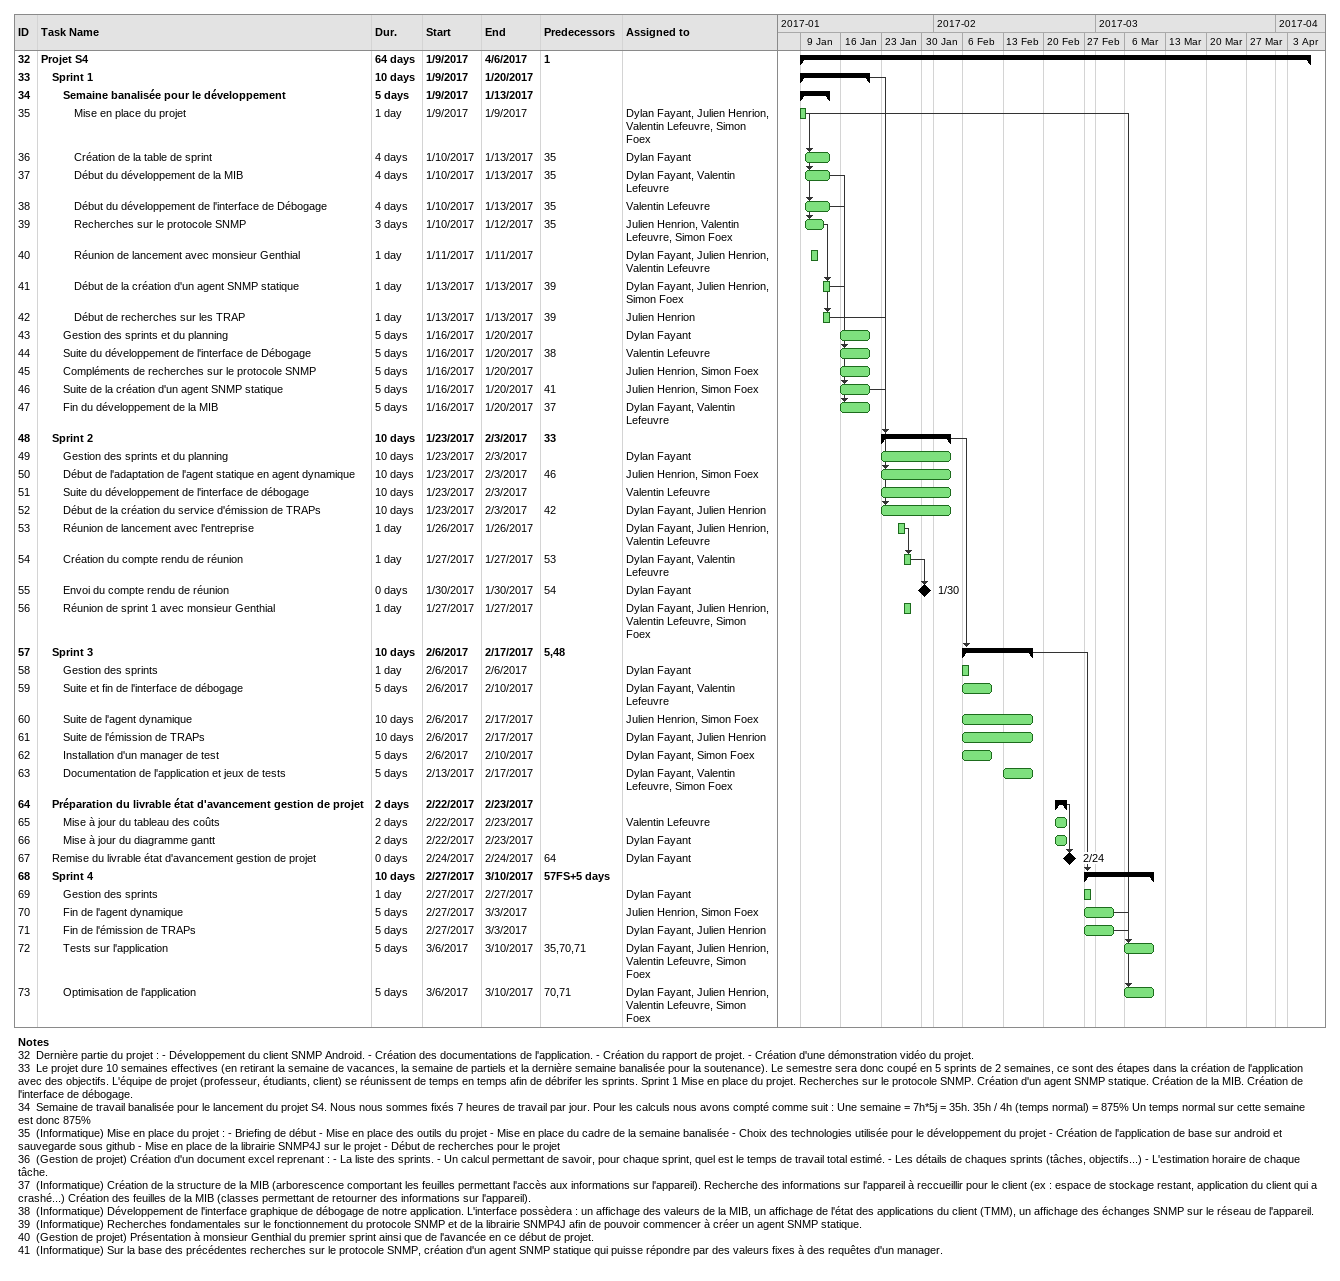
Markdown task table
| ID | Level | Task | Duration | Start | Finish | Predecessors | Resources |
|---|---|---|---|---|---|---|---|
| 32 | 1 | **Projet S4** | 64d | 2017-01-09 | 2017-04-06 | 1 |  |
| 33 | 2 | **Sprint 1** | 10d | 2017-01-09 | 2017-01-20 |  |  |
| 34 | 3 | **Semaine banalisée pour le développement** | 5d | 2017-01-09 | 2017-01-13 |  |  |
| 35 | 4 | Mise en place du projet | 1d | 2017-01-09 | 2017-01-09 |  | Dylan Fayant, Julien Henrion, Valentin Lefeuvre, Simon Foex |
| 36 | 4 | Création de la table de sprint | 4d | 2017-01-10 | 2017-01-13 | 35 | Dylan Fayant |
| 37 | 4 | Début du développement de la MIB | 4d | 2017-01-10 | 2017-01-13 | 35 | Dylan Fayant, Valentin Lefeuvre |
| 38 | 4 | Début du développement de l'interface de Débogage | 4d | 2017-01-10 | 2017-01-13 | 35 | Valentin Lefeuvre |
| 39 | 4 | Recherches sur le protocole SNMP | 3d | 2017-01-10 | 2017-01-12 | 35 | Julien Henrion, Valentin Lefeuvre, Simon Foex |
| 40 | 4 | Réunion de lancement avec monsieur Genthial | 1d | 2017-01-11 | 2017-01-11 |  | Dylan Fayant, Julien Henrion, Valentin Lefeuvre |
| 41 | 4 | Début de la création d'un agent SNMP statique | 1d | 2017-01-13 | 2017-01-13 | 39 | Dylan Fayant, Julien Henrion, Simon Foex |
| 42 | 4 | Début de recherches sur les TRAP | 1d | 2017-01-13 | 2017-01-13 | 39 | Julien Henrion |
| 43 | 3 | Gestion des sprints et du planning | 5d | 2017-01-16 | 2017-01-20 |  | Dylan Fayant |
| 44 | 3 | Suite du développement de l'interface de Débogage | 5d | 2017-01-16 | 2017-01-20 | 38 | Valentin Lefeuvre |
| 45 | 3 | Compléments de recherches sur le protocole SNMP | 5d | 2017-01-16 | 2017-01-20 |  | Julien Henrion, Simon Foex |
| 46 | 3 | Suite de la création d'un agent SNMP statique | 5d | 2017-01-16 | 2017-01-20 | 41 | Julien Henrion, Simon Foex |
| 47 | 3 | Fin du développement de la MIB | 5d | 2017-01-16 | 2017-01-20 | 37 | Dylan Fayant, Valentin Lefeuvre |
| 48 | 2 | **Sprint 2** | 10d | 2017-01-23 | 2017-02-03 | 33 |  |
| 49 | 3 | Gestion des sprints et du planning | 10d | 2017-01-23 | 2017-02-03 |  | Dylan Fayant |
| 50 | 3 | Début de l'adaptation de l'agent statique en agent dynamique | 10d | 2017-01-23 | 2017-02-03 | 46 | Julien Henrion, Simon Foex |
| 51 | 3 | Suite du développement de l'interface de débogage | 10d | 2017-01-23 | 2017-02-03 |  | Valentin Lefeuvre |
| 52 | 3 | Début de la création du service d'émission de TRAPs | 10d | 2017-01-23 | 2017-02-03 | 42 | Dylan Fayant, Julien Henrion |
| 53 | 3 | Réunion de lancement avec l'entreprise | 1d | 2017-01-26 | 2017-01-26 |  | Dylan Fayant, Julien Henrion, Valentin Lefeuvre |
| 54 | 3 | Création du compte rendu de réunion | 1d | 2017-01-27 | 2017-01-27 | 53 | Dylan Fayant, Valentin Lefeuvre |
| 55 | 3 | Envoi du compte rendu de réunion | 0d | 2017-01-30 | 2017-01-30 | 54 | Dylan Fayant |
| 56 | 3 | Réunion de sprint 1 avec monsieur Genthial | 1d | 2017-01-27 | 2017-01-27 |  | Dylan Fayant, Julien Henrion, Valentin Lefeuvre, Simon Foex |
| 57 | 2 | **Sprint 3** | 10d | 2017-02-06 | 2017-02-17 | 5, 48 |  |
| 58 | 3 | Gestion des sprints | 1d | 2017-02-06 | 2017-02-06 |  | Dylan Fayant |
| 59 | 3 | Suite et fin de l'interface de débogage | 5d | 2017-02-06 | 2017-02-10 |  | Dylan Fayant, Valentin Lefeuvre |
| 60 | 3 | Suite de l'agent dynamique | 10d | 2017-02-06 | 2017-02-17 |  | Julien Henrion, Simon Foex |
| 61 | 3 | Suite de l'émission de TRAPs | 10d | 2017-02-06 | 2017-02-17 |  | Dylan Fayant, Julien Henrion |
| 62 | 3 | Installation d'un manager de test | 5d | 2017-02-06 | 2017-02-10 |  | Dylan Fayant, Simon Foex |
| 63 | 3 | Documentation de l'application et jeux de tests | 5d | 2017-02-13 | 2017-02-17 |  | Dylan Fayant, Valentin Lefeuvre, Simon Foex |
| 64 | 2 | **Préparation du livrable état d'avancement gestion de projet** | 2d | 2017-02-22 | 2017-02-23 |  |  |
| 65 | 3 | Mise à jour du tableau des coûts | 2d | 2017-02-22 | 2017-02-23 |  | Valentin Lefeuvre |
| 66 | 3 | Mise à jour du diagramme gantt | 2d | 2017-02-22 | 2017-02-23 |  | Dylan Fayant |
| 67 | 2 | Remise du livrable état d'avancement gestion de projet | 0d | 2017-02-24 | 2017-02-24 | 64 | Dylan Fayant |
| 68 | 2 | **Sprint 4** | 10d | 2017-02-27 | 2017-03-10 | 57FS+5d |  |
| 69 | 3 | Gestion des sprints | 1d | 2017-02-27 | 2017-02-27 |  | Dylan Fayant |
| 70 | 3 | Fin de l'agent dynamique | 5d | 2017-02-27 | 2017-03-03 |  | Julien Henrion, Simon Foex |
| 71 | 3 | Fin de l'émission de TRAPs | 5d | 2017-02-27 | 2017-03-03 |  | Dylan Fayant, Julien Henrion |
| 72 | 3 | Tests sur l'application | 5d | 2017-03-06 | 2017-03-10 | 35, 70, 71 | Dylan Fayant, Julien Henrion, Valentin Lefeuvre, Simon Foex |
| 73 | 3 | Optimisation de l'application | 5d | 2017-03-06 | 2017-03-10 | 70, 71 | Dylan Fayant, Julien Henrion, Valentin Lefeuvre, Simon Foex |

Notes
- 32: Dernière partie du projet : - Développement du client SNMP Android. - Création des documentations de l'application. - Création du rapport de projet. - Création d'une démonstration vidéo du projet.
- 33: Le projet dure 10 semaines effectives (en retirant la semaine de vacances, la semaine de partiels et la dernière semaine banalisée pour la soutenance). Le semestre sera donc coupé en 5 sprints de 2 semaines, ce sont des étapes dans la création de l'application avec des objectifs. L'équipe de projet (professeur, étudiants, client) se réunissent de temps en temps afin de débrifer les sprints. Sprint 1 Mise en place du projet. Recherches sur le protocole SNMP. Création d'un agent SNMP statique. Création de la MIB. Création de l'interface de débogage.
- 34: Semaine de travail banalisée pour le lancement du projet S4. Nous nous sommes fixés 7 heures de travail par jour. Pour les calculs nous avons compté comme suit : Une semaine = 7h*5j = 35h. 35h / 4h (temps normal) = 875% Un temps normal sur cette semaine est donc 875%
- 35: (Informatique) Mise en place du projet : - Briefing de début - Mise en place des outils du projet - Mise en place du cadre de la semaine banalisée - Choix des technologies utilisée pour le développement du projet - Création de l'application de base sur android et sauvegarde sous github - Mise en place de la librairie SNMP4J sur le projet - Début de recherches pour le projet
- 36: (Gestion de projet) Création d'un document excel reprenant : - La liste des sprints. - Un calcul permettant de savoir, pour chaque sprint, quel est le temps de travail total estimé. - Les détails de chaques sprints (tâches, objectifs...) - L'estimation horaire de chaque tâche.
- 37: (Informatique) Création de la structure de la MIB (arborescence comportant les feuilles permettant l'accès aux informations sur l'appareil). Recherche des informations sur l'appareil à reccueillir pour le client (ex : espace de stockage restant, application du client qui a crashé...) Création des feuilles de la MIB (classes permettant de retourner des informations sur l'appareil).
- 38: (Informatique) Développement de l'interface graphique de débogage de notre application. L'interface possèdera : un affichage des valeurs de la MIB, un affichage de l'état des applications du client (TMM), un affichage des échanges SNMP sur le réseau de l'appareil.
- 39: (Informatique) Recherches fondamentales sur le fonctionnement du protocole SNMP et de la librairie SNMP4J afin de pouvoir commencer à créer un agent SNMP statique.
- 40: (Gestion de projet) Présentation à monsieur Genthial du premier sprint ainsi que de l'avancée en ce début de projet.
- 41: (Informatique) Sur la base des précédentes recherches sur le protocole SNMP, création d'un agent SNMP statique qui puisse répondre par des valeurs fixes à des requêtes d'un manager.
